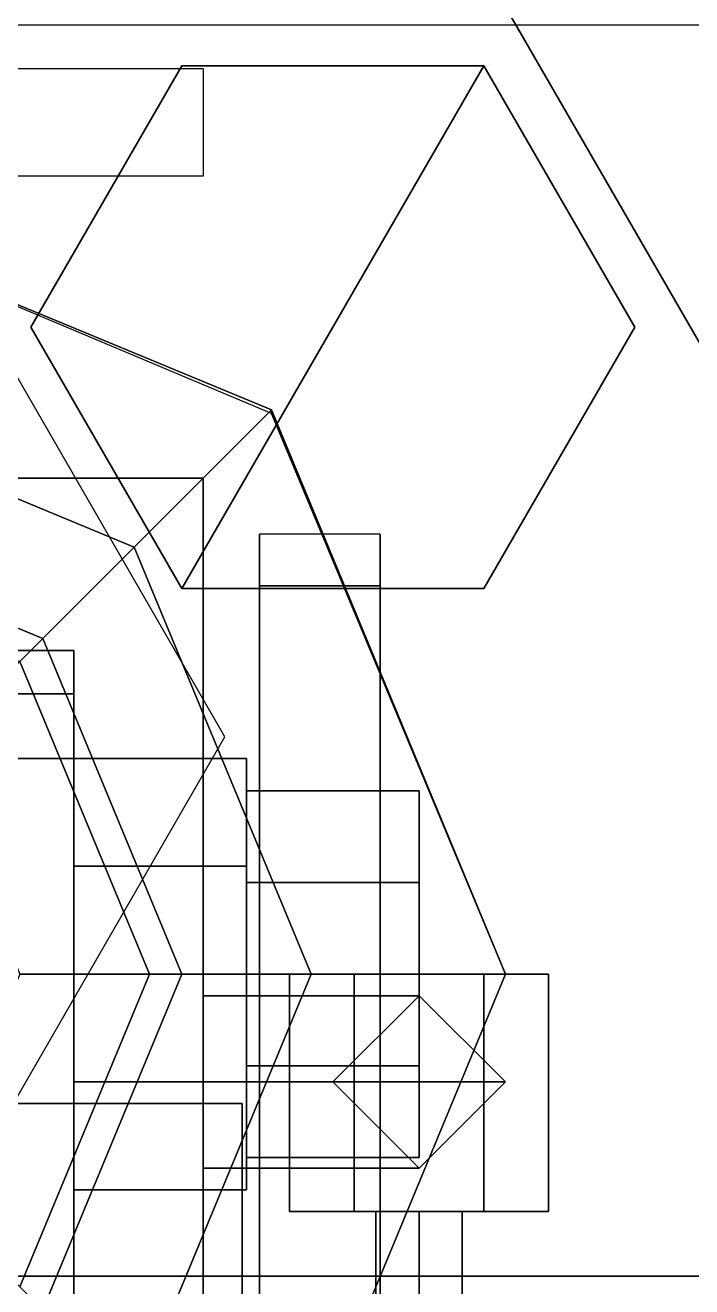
# Model space of a CAD drawing. Header units: millimetres. Extents: x -1.5 to 3, y -8.1 to 12.
# Drawn here: x 0.147 to 0.456, y 4.755 to 5.34 of the extents above; entities that cross this region are included whole.
import ezdxf

# ---------------------------------------------------------------- set-up
doc = ezdxf.new("R2010")
doc.units = ezdxf.units.MM
for name, color, linetype in [('rangefinders', 2, 'Continuous'), ('sleeve', 5, 'Continuous'), ('turret', 2, 'Continuous')]:
    doc.layers.add(name, color=color, linetype=linetype)

msp = doc.modelspace()

# ---------------------------------------------------------------- linework, layer by layer
for points in [[(1.08, 6.75, 16.59), (1.08, -6.75, 16.59), (-1.08, -6.75, 16.59), (-1.08, 6.75, 16.59)], [(1.08, 6.75, 0.89), (1.08, -6.75, 0.89), (-1.08, -6.75, 0.89), (-1.08, 6.75, 0.89)], [(1.08, 6.75, -25.61), (1.08, -6.75, -25.61), (-1.08, -6.75, -25.61), (-1.08, 6.75, -25.61)], [(1.3, 6.1, 17.07), (-1.3, 6.1, 17.07), (-1.3, 2.72, 17.07), (1.3, 2.72, 17.07)], [(1.3, 6.1, -25.13), (-1.3, 6.1, -25.13), (-1.3, 2.72, -25.13), (1.3, 2.72, -25.13)], [(-1, 5.34, 2.19), (-1, 3.59, 2.19), (1, 3.59, 2.19), (1, 5.34, 2.19)], [(0.26163, 5.16, -13.42), (0, 5.27, -13.42), (0, 5.27, -13.38), (0.26163, 5.16163, -13.38)], [(0.26163, 5.16163, -13.38), (0, 5.27, -13.38), (0, 5.18, -13.38), (0.19799, 5.09799, -13.38)], [(0.26163, 5.16, 17.07), (0, 5.27, 17.07), (0, 5.27, 17.28), (0.26163, 5.16163, 17.28)], [(0.26163, 5.16163, 17.28), (0, 5.27, 17.28), (0, 5.18, 17.28), (0.19799, 5.09799, 17.28)], [(0.19799, 5.09799, -13.38), (0, 5.18, -13.38), (0, 5.12, -13.24), (0.15556, 5.05556, -13.24)], [(0.19799, 5.09799, 17.28), (0, 5.18, 17.28), (0, 5.12, 17.42), (0.15556, 5.05556, 17.42)], [(0.37, 4.9, -13.38), (0.26163, 5.16163, -13.38), (0.19799, 5.09799, -13.38), (0.28, 4.9, -13.38)], [(0.37, 4.9, 17.28), (0.26163, 5.16163, 17.28), (0.19799, 5.09799, 17.28), (0.28, 4.9, 17.28)], [(0.37, 4.9, -13.42), (0.26163, 5.16, -13.42), (0.26163, 5.16163, -13.38), (0.37, 4.9, -13.38)], [(0.37, 4.9, 17.07), (0.26163, 5.16, 17.07), (0.26163, 5.16163, 17.28), (0.37, 4.9, 17.28)], [(0, 5.105, -13.17), (0.14496, 5.04496, -13.17), (0.15556, 5.05556, -13.24), (0, 5.12, -13.24)], [(0, 5.105, 17.49), (0.14496, 5.04496, 17.49), (0.15556, 5.05556, 17.42), (0, 5.12, 17.42)], [(0.28, 4.9, -13.38), (0.19799, 5.09799, -13.38), (0.15556, 5.05556, -13.24), (0.22, 4.9, -13.24)], [(0.28, 4.9, 17.28), (0.19799, 5.09799, 17.28), (0.15556, 5.05556, 17.42), (0.22, 4.9, 17.42)], [(0.14496, 5.04496, -13.17), (0.205, 4.9, -13.17), (0.22, 4.9, -13.24), (0.15556, 5.05556, -13.24)], [(0.14496, 5.04496, 17.49), (0.205, 4.9, 17.49), (0.22, 4.9, 17.42), (0.15556, 5.05556, 17.42)], [(0.10253, 5.00253, -12.59), (0.145, 4.9, -12.59), (0.205, 4.9, -13.17), (0.14496, 5.04496, -13.17)], [(0.10253, 5.00253, 18.07), (0.145, 4.9, 18.07), (0.205, 4.9, 17.49), (0.14496, 5.04496, 17.49)], [(0.145, 4.9, -12.59), (0.10253, 4.79747, -12.59), (0.14496, 4.75504, -13.17), (0.205, 4.9, -13.17)], [(0.145, 4.9, 18.07), (0.10253, 4.79747, 18.07), (0.14496, 4.75504, 17.49), (0.205, 4.9, 17.49)], [(0.205, 4.9, -13.17), (0.14496, 4.75504, -13.17), (0.15556, 4.74444, -13.24), (0.22, 4.9, -13.24)], [(0.205, 4.9, 17.49), (0.14496, 4.75504, 17.49), (0.15556, 4.74444, 17.42), (0.22, 4.9, 17.42)], [(0.19799, 4.70201, -13.38), (0.28, 4.9, -13.38), (0.22, 4.9, -13.24), (0.15556, 4.74444, -13.24)], [(0.19799, 4.70201, 17.28), (0.28, 4.9, 17.28), (0.22, 4.9, 17.42), (0.15556, 4.74444, 17.42)], [(0.26163, 4.63837, -13.38), (0.37, 4.9, -13.38), (0.28, 4.9, -13.38), (0.19799, 4.70201, -13.38)], [(0.26163, 4.63837, 17.28), (0.37, 4.9, 17.28), (0.28, 4.9, 17.28), (0.19799, 4.70201, 17.28)], [(0.26163, 4.63837, -13.42), (0.37, 4.9, -13.42), (0.37, 4.9, -13.38), (0.26163, 4.63837, -13.38)], [(0.26163, 4.63837, 17.07), (0.37, 4.9, 17.07), (0.37, 4.9, 17.28), (0.26163, 4.63837, 17.28)]]:
    msp.add_3dface(points)
at = {"layer": 'rangefinders'}
for points in [[(-0.21, 5.32, 3.38), (0.23, 5.32, 3.38), (0.23, 5.27, 3.1), (-0.21, 5.27, 3.1)], [(0.125, 4.81081, 2.88), (0.24, 5.01, 2.88), (0.125, 5.20919, 2.88), (-0.105, 4.81081, 2.88)]]:
    msp.add_3dface(points, dxfattribs=at)
at = {"layer": 'sleeve'}
for points in [[(0.248, 4.84, -23.306), (0.248, 4.84, -23.762), (-0.248, 4.84, -23.762), (-0.248, 4.84, -23.306)], [(-0.248, 4.224, -23.762), (-0.248, 4.84, -23.762), (0.248, 4.84, -23.762), (0.248, 4.224, -23.762)], [(0.248, 4.224, -23.306), (0.248, 4.84, -23.306), (-0.248, 4.84, -23.306), (-0.248, 4.224, -23.306)], [(0.248, 4.224, -23.762), (0.248, 4.84, -23.762), (0.248, 4.84, -23.306), (0.248, 4.224, -23.306)]]:
    msp.add_3dface(points, dxfattribs=at)
at = {"layer": 'turret'}
for points in [[(-1.024, 4.76, -24.97), (-0.832, 5.704, -24.97), (0.832, 5.704, -24.97), (1.024, 4.76, -24.97)], [(1.024, 4.76, -24.97), (0.832, 5.704, -24.97), (-0.832, 5.704, -24.97), (-1.024, 4.76, -24.97)], [(0.136, 4.76, -23.114), (0.136, 5.704, -23.93), (0.832, 5.704, -23.93), (1.024, 4.76, -23.114)], [(1.024, 4.76, -23.114), (0.832, 5.704, -23.93), (0.136, 5.704, -23.93), (0.136, 4.76, -23.114)], [(0.71, 4.76, -25.13), (0.355, 5.37488, -25.13), (0.355, 5.37488, -24.97), (0.71, 4.76, -24.97)], [(0.22, 5.32124, -12.67), (0.15, 5.2, -12.67), (0.15, 5.2, -12.63), (0.22, 5.32124, -12.63)], [(0.22, 5.07876, -12.63), (0.36, 5.32124, -12.63), (0.22, 5.32124, -12.63), (0.15, 5.2, -12.63)], [(0.36, 5.32124, -12.67), (0.22, 5.07876, -12.67), (0.15, 5.2, -12.67), (0.22, 5.32124, -12.67)], [(0.22, 5.32124, 17.99), (0.15, 5.2, 17.99), (0.15, 5.2, 18.03), (0.22, 5.32124, 18.03)], [(0.22, 5.07876, 18.03), (0.36, 5.32124, 18.03), (0.22, 5.32124, 18.03), (0.15, 5.2, 18.03)], [(0.36, 5.32124, 17.99), (0.22, 5.07876, 17.99), (0.15, 5.2, 17.99), (0.22, 5.32124, 17.99)], [(0.36, 5.32124, -12.67), (0.22, 5.32124, -12.67), (0.22, 5.32124, -12.63), (0.36, 5.32124, -12.63)], [(0.36, 5.07876, -12.63), (0.43, 5.2, -12.63), (0.36, 5.32124, -12.63), (0.22, 5.07876, -12.63)], [(0.43, 5.2, -12.67), (0.36, 5.07876, -12.67), (0.22, 5.07876, -12.67), (0.36, 5.32124, -12.67)], [(0.36, 5.32124, 17.99), (0.22, 5.32124, 17.99), (0.22, 5.32124, 18.03), (0.36, 5.32124, 18.03)], [(0.36, 5.07876, 18.03), (0.43, 5.2, 18.03), (0.36, 5.32124, 18.03), (0.22, 5.07876, 18.03)], [(0.43, 5.2, 17.99), (0.36, 5.07876, 17.99), (0.22, 5.07876, 17.99), (0.36, 5.32124, 17.99)], [(0.43, 5.2, -12.67), (0.36, 5.32124, -12.67), (0.36, 5.32124, -12.63), (0.43, 5.2, -12.63)], [(0.43, 5.2, 17.99), (0.36, 5.32124, 17.99), (0.36, 5.32124, 18.03), (0.43, 5.2, 18.03)], [(0.15, 5.2, -12.67), (0.22, 5.07876, -12.67), (0.22, 5.07876, -12.63), (0.15, 5.2, -12.63)], [(0.15, 5.2, 17.99), (0.22, 5.07876, 17.99), (0.22, 5.07876, 18.03), (0.15, 5.2, 18.03)], [(0.36, 5.07876, -12.67), (0.43, 5.2, -12.67), (0.43, 5.2, -12.63), (0.36, 5.07876, -12.63)], [(0.36, 5.07876, 17.99), (0.43, 5.2, 17.99), (0.43, 5.2, 18.03), (0.36, 5.07876, 18.03)], [(0.23, 5.13, -13.08), (0.08, 5.13, -13.08), (0.08, 5.13, -12.49), (0.23, 5.13, -12.49)], [(0.23, 4.67, -13.08), (0.08, 4.67, -13.08), (0.08, 5.13, -13.08), (0.23, 5.13, -13.08)], [(0.23, 5.13, -12.49), (0.08, 5.13, -12.49), (0.08, 4.67, -12.49), (0.23, 4.67, -12.49)], [(0.23, 5.13, 18.17), (0.08, 5.13, 18.17), (0.08, 4.67, 18.17), (0.23, 4.67, 18.17)], [(0.23, 5.13, 17.58), (0.08, 5.13, 17.58), (0.08, 5.13, 18.17), (0.23, 5.13, 18.17)], [(0.23, 4.67, 17.58), (0.08, 4.67, 17.58), (0.08, 5.13, 17.58), (0.23, 5.13, 17.58)], [(0.23, 4.67, -12.49), (0.23, 4.67, -13.08), (0.23, 5.13, -13.08), (0.23, 5.13, -12.49)], [(0.23, 4.67, 18.17), (0.23, 4.67, 17.58), (0.23, 5.13, 17.58), (0.23, 5.13, 18.17)], [(0.312, 5.08, -24.194), (0.312, 5.104, -24.97), (0.256, 5.104, -24.97), (0.256, 5.08, -24.194)], [(0.256, 5.08, -24.194), (0.256, 5.104, -24.97), (0.256, 4.184, -24.97), (0.256, 4.664, -24.018)], [(0.312, 4.184, -24.97), (0.312, 5.104, -24.97), (0.312, 5.08, -24.194), (0.312, 4.664, -24.018)], [(0.22, 5.07876, -12.67), (0.36, 5.07876, -12.67), (0.36, 5.07876, -12.63), (0.22, 5.07876, -12.63)], [(0.22, 5.07876, 17.99), (0.36, 5.07876, 17.99), (0.36, 5.07876, 18.03), (0.22, 5.07876, 18.03)], [(0.256, 4.712, -23.498), (0.256, 5.08, -23.922), (0.256, 4.664, -23.922), (0.256, 4.48, -23.498)], [(0.312, 4.712, -23.498), (0.312, 5.08, -23.922), (0.256, 5.08, -23.922), (0.256, 4.712, -23.498)], [(0.312, 5.08, -23.922), (0.312, 5.08, -24.194), (0.256, 5.08, -24.194), (0.256, 5.08, -23.922)], [(0.256, 5.08, -23.922), (0.256, 5.08, -24.194), (0.256, 4.664, -24.018), (0.256, 4.664, -23.922)], [(0.312, 4.664, -23.922), (0.312, 5.08, -23.922), (0.312, 4.712, -23.498), (0.312, 4.48, -23.498)], [(0.312, 4.664, -24.018), (0.312, 5.08, -24.194), (0.312, 5.08, -23.922), (0.312, 4.664, -23.922)], [(0.17, 5.05, -12.23), (0.17, 5.05, -12.38), (0.12, 5.05, -12.38), (0.12, 5.05, -12.23)], [(0.17, 5.03, -12.19), (0.17, 5.05, -12.23), (0.12, 5.05, -12.23), (0.12, 5.03, -12.19)], [(0.17, 5.05, 18.43), (0.17, 5.05, 18.28), (0.12, 5.05, 18.28), (0.12, 5.05, 18.43)], [(0.17, 5.03, 18.47), (0.17, 5.05, 18.43), (0.12, 5.05, 18.43), (0.12, 5.03, 18.47)], [(0.17, 4.74, -12.33), (0.17, 4.75, -12.38), (0.17, 5.05, -12.38), (0.17, 5.05, -12.23)], [(0.17, 4.71, -12.26), (0.17, 4.74, -12.33), (0.17, 5.05, -12.23), (0.17, 5.03, -12.19)], [(0.17, 4.71, 18.4), (0.17, 4.74, 18.33), (0.17, 5.05, 18.43), (0.17, 5.03, 18.47)], [(0.17, 4.74, 18.33), (0.17, 4.75, 18.28), (0.17, 5.05, 18.28), (0.17, 5.05, 18.43)], [(0.17, 5, -12.16), (0.17, 5.03, -12.19), (0.12, 5.03, -12.19), (0.12, 5, -12.16)], [(0.17, 5, 18.5), (0.17, 5.03, 18.47), (0.12, 5.03, 18.47), (0.12, 5, 18.5)], [(0.17, 4.66, -12.21), (0.17, 4.71, -12.26), (0.17, 5.03, -12.19), (0.17, 5, -12.16)], [(0.17, 4.66, 18.45), (0.17, 4.71, 18.4), (0.17, 5.03, 18.47), (0.17, 5, 18.5)], [(0.17, 4.71, -12.05), (0.17, 5, -12.16), (0.12, 5, -12.16), (0.12, 4.71, -12.05)], [(0.17, 4.71, 18.61), (0.17, 5, 18.5), (0.12, 5, 18.5), (0.12, 4.71, 18.61)], [(0.17, 4.61, -12.18), (0.17, 4.66, -12.21), (0.17, 5, -12.16), (0.17, 4.71, -12.05)], [(0.17, 5, -12.25), (0.17, 4.95, -12.1634), (0.25, 4.95, -12.1634), (0.25, 5, -12.25)], [(0.17, 4.95, -12.3366), (0.17, 5, -12.25), (0.25, 5, -12.25), (0.25, 4.95, -12.3366)], [(0.17, 4.95, 18.3234), (0.17, 5, 18.41), (0.25, 5, 18.41), (0.25, 4.95, 18.3234)], [(0.17, 4.61, 18.48), (0.17, 4.66, 18.45), (0.17, 5, 18.5), (0.17, 4.71, 18.61)], [(0.17, 5, 18.41), (0.17, 4.95, 18.4966), (0.25, 4.95, 18.4966), (0.25, 5, 18.41)], [(0.25, 5, -12.25), (0.25, 4.95, -12.1634), (0.25, 4.9425, -12.17639), (0.25, 4.985, -12.25)], [(0.25, 4.95, -12.3366), (0.25, 5, -12.25), (0.25, 4.985, -12.25), (0.25, 4.9425, -12.32361)], [(0.25, 4.95, 18.3234), (0.25, 5, 18.41), (0.25, 4.985, 18.41), (0.25, 4.9425, 18.33639)], [(0.25, 5, 18.41), (0.25, 4.95, 18.4966), (0.25, 4.9425, 18.48361), (0.25, 4.985, 18.41)], [(0.25, 4.985, -12.25), (0.25, 4.9425, -12.17639), (0.33, 4.9425, -12.17639), (0.33, 4.985, -12.25)], [(0.25, 4.9425, -12.32361), (0.25, 4.985, -12.25), (0.33, 4.985, -12.25), (0.33, 4.9425, -12.32361)], [(0.25, 4.9425, 18.33639), (0.25, 4.985, 18.41), (0.33, 4.985, 18.41), (0.33, 4.9425, 18.33639)], [(0.25, 4.985, 18.41), (0.25, 4.9425, 18.48361), (0.33, 4.9425, 18.48361), (0.33, 4.985, 18.41)], [(0.33, 4.815, -12.25), (0.33, 4.985, -12.25), (0.33, 4.9425, -12.17639), (0.33, 4.8575, -12.17639)], [(0.33, 4.8575, -12.32361), (0.33, 4.9425, -12.32361), (0.33, 4.985, -12.25), (0.33, 4.815, -12.25)], [(0.33, 4.8575, 18.33639), (0.33, 4.9425, 18.33639), (0.33, 4.985, 18.41), (0.33, 4.815, 18.41)], [(0.33, 4.815, 18.41), (0.33, 4.985, 18.41), (0.33, 4.9425, 18.48361), (0.33, 4.8575, 18.48361)], [(0.17, 4.95, -12.1634), (0.17, 4.85, -12.1634), (0.25, 4.85, -12.1634), (0.25, 4.95, -12.1634)], [(0.17, 4.85, -12.3366), (0.17, 4.95, -12.3366), (0.25, 4.95, -12.3366), (0.25, 4.85, -12.3366)], [(0.17, 4.85, 18.3234), (0.17, 4.95, 18.3234), (0.25, 4.95, 18.3234), (0.25, 4.85, 18.3234)], [(0.17, 4.95, 18.4966), (0.17, 4.85, 18.4966), (0.25, 4.85, 18.4966), (0.25, 4.95, 18.4966)], [(0.25, 4.95, -12.1634), (0.25, 4.85, -12.1634), (0.25, 4.8575, -12.17639), (0.25, 4.9425, -12.17639)], [(0.25, 4.85, -12.3366), (0.25, 4.95, -12.3366), (0.25, 4.9425, -12.32361), (0.25, 4.8575, -12.32361)], [(0.25, 4.85, 18.3234), (0.25, 4.95, 18.3234), (0.25, 4.9425, 18.33639), (0.25, 4.8575, 18.33639)], [(0.25, 4.95, 18.4966), (0.25, 4.85, 18.4966), (0.25, 4.8575, 18.48361), (0.25, 4.9425, 18.48361)], [(0.25, 4.9425, -12.17639), (0.25, 4.8575, -12.17639), (0.33, 4.8575, -12.17639), (0.33, 4.9425, -12.17639)], [(0.25, 4.8575, -12.32361), (0.25, 4.9425, -12.32361), (0.33, 4.9425, -12.32361), (0.33, 4.8575, -12.32361)], [(0.25, 4.8575, 18.33639), (0.25, 4.9425, 18.33639), (0.33, 4.9425, 18.33639), (0.33, 4.8575, 18.33639)], [(0.25, 4.9425, 18.48361), (0.25, 4.8575, 18.48361), (0.33, 4.8575, 18.48361), (0.33, 4.9425, 18.48361)], [(0.3, 4.9, -12.41804), (0.27, 4.9, -12.47), (0.27, 4.79, -12.47), (0.3, 4.79, -12.41804)], [(0.27, 4.9, -12.47), (0.3, 4.9, -12.52196), (0.3, 4.79, -12.52196), (0.27, 4.79, -12.47)], [(0.27, 4.9, -12.47), (0.39, 4.9, -12.47), (0.36, 4.9, -12.52196), (0.3, 4.9, -12.52196)], [(0.3, 4.9, -12.41804), (0.36, 4.9, -12.41804), (0.39, 4.9, -12.47), (0.27, 4.9, -12.47)], [(0.27, 4.9, 18.19), (0.39, 4.9, 18.19), (0.36, 4.9, 18.13804), (0.3, 4.9, 18.13804)], [(0.3, 4.9, 18.24196), (0.36, 4.9, 18.24196), (0.39, 4.9, 18.19), (0.27, 4.9, 18.19)], [(0.3, 4.9, 18.24196), (0.27, 4.9, 18.19), (0.27, 4.79, 18.19), (0.3, 4.79, 18.24196)], [(0.27, 4.9, 18.19), (0.3, 4.9, 18.13804), (0.3, 4.79, 18.13804), (0.27, 4.79, 18.19)], [(0.36, 4.9, -12.41804), (0.3, 4.9, -12.41804), (0.3, 4.79, -12.41804), (0.36, 4.79, -12.41804)], [(0.3, 4.9, -12.52196), (0.36, 4.9, -12.52196), (0.36, 4.79, -12.52196), (0.3, 4.79, -12.52196)], [(0.36, 4.9, 18.24196), (0.3, 4.9, 18.24196), (0.3, 4.79, 18.24196), (0.36, 4.79, 18.24196)], [(0.3, 4.9, 18.13804), (0.36, 4.9, 18.13804), (0.36, 4.79, 18.13804), (0.3, 4.79, 18.13804)], [(0.39, 4.9, -12.47), (0.36, 4.9, -12.41804), (0.36, 4.79, -12.41804), (0.39, 4.79, -12.47)], [(0.36, 4.9, -12.52196), (0.39, 4.9, -12.47), (0.39, 4.79, -12.47), (0.36, 4.79, -12.52196)], [(0.39, 4.9, 18.19), (0.36, 4.9, 18.24196), (0.36, 4.79, 18.24196), (0.39, 4.79, 18.19)], [(0.36, 4.9, 18.13804), (0.39, 4.9, 18.19), (0.39, 4.79, 18.19), (0.36, 4.79, 18.13804)], [(0.33, 4.89, -12.63), (0.37, 4.85, -12.67), (0.23, 4.85, -12.67), (0.23, 4.89, -12.63)], [(0.29, 4.85, -12.59), (0.33, 4.89, -12.63), (0.23, 4.89, -12.63), (0.23, 4.85, -12.59)], [(0.29, 4.85, 18.07), (0.33, 4.89, 18.03), (0.23, 4.89, 18.03), (0.23, 4.85, 18.07)], [(0.33, 4.89, 18.03), (0.37, 4.85, 17.99), (0.23, 4.85, 17.99), (0.23, 4.89, 18.03)], [(0.33, 4.89, -12.63), (0.29, 4.85, -12.59), (0.29, 4.85, -12.5), (0.33, 4.89, -12.5)], [(0.33, 4.89, 18.03), (0.29, 4.85, 18.07), (0.29, 4.85, 18.16), (0.33, 4.89, 18.16)], [(0.37, 4.85, -12.67), (0.33, 4.89, -12.63), (0.33, 4.89, -12.5), (0.37, 4.85, -12.5)], [(0.37, 4.85, 17.99), (0.33, 4.89, 18.03), (0.33, 4.89, 18.16), (0.37, 4.85, 18.16)], [(0.25, 4.8, -12.25), (0.25, 4.85, -12.3366), (0.25, 4.8575, -12.32361), (0.25, 4.815, -12.25)], [(0.25, 4.85, -12.1634), (0.25, 4.8, -12.25), (0.25, 4.815, -12.25), (0.25, 4.8575, -12.17639)], [(0.25, 4.8575, -12.17639), (0.25, 4.815, -12.25), (0.33, 4.815, -12.25), (0.33, 4.8575, -12.17639)], [(0.25, 4.815, -12.25), (0.25, 4.8575, -12.32361), (0.33, 4.8575, -12.32361), (0.33, 4.815, -12.25)], [(0.25, 4.815, 18.41), (0.25, 4.8575, 18.33639), (0.33, 4.8575, 18.33639), (0.33, 4.815, 18.41)], [(0.25, 4.8, 18.41), (0.25, 4.85, 18.3234), (0.25, 4.8575, 18.33639), (0.25, 4.815, 18.41)], [(0.25, 4.8575, 18.48361), (0.25, 4.815, 18.41), (0.33, 4.815, 18.41), (0.33, 4.8575, 18.48361)], [(0.25, 4.85, 18.4966), (0.25, 4.8, 18.41), (0.25, 4.815, 18.41), (0.25, 4.8575, 18.48361)], [(0.17, 4.85, -12.1634), (0.17, 4.8, -12.25), (0.25, 4.8, -12.25), (0.25, 4.85, -12.1634)], [(0.17, 4.8, -12.25), (0.17, 4.85, -12.3366), (0.25, 4.85, -12.3366), (0.25, 4.8, -12.25)], [(0.17, 4.8, 18.41), (0.17, 4.85, 18.3234), (0.25, 4.85, 18.3234), (0.25, 4.8, 18.41)], [(0.17, 4.85, 18.4966), (0.17, 4.8, 18.41), (0.25, 4.8, 18.41), (0.25, 4.85, 18.4966)], [(0.37, 4.85, -12.67), (0.33, 4.81, -12.63), (0.23, 4.81, -12.63), (0.23, 4.85, -12.67)], [(0.33, 4.81, -12.63), (0.29, 4.85, -12.59), (0.23, 4.85, -12.59), (0.23, 4.81, -12.63)], [(0.33, 4.81, 18.03), (0.29, 4.85, 18.07), (0.23, 4.85, 18.07), (0.23, 4.81, 18.03)], [(0.37, 4.85, 17.99), (0.33, 4.81, 18.03), (0.23, 4.81, 18.03), (0.23, 4.85, 17.99)], [(0.29, 4.85, -12.59), (0.33, 4.81, -12.63), (0.33, 4.81, -12.5), (0.29, 4.85, -12.5)], [(0.29, 4.85, 18.07), (0.33, 4.81, 18.03), (0.33, 4.81, 18.16), (0.29, 4.85, 18.16)], [(0.33, 4.81, -12.63), (0.37, 4.85, -12.67), (0.37, 4.85, -12.5), (0.33, 4.81, -12.5)], [(0.33, 4.81, 18.03), (0.37, 4.85, 17.99), (0.37, 4.85, 18.16), (0.33, 4.81, 18.16)], [(0.36, 4.79, -12.41804), (0.3, 4.79, -12.41804), (0.27, 4.79, -12.47), (0.39, 4.79, -12.47)], [(0.39, 4.79, -12.47), (0.27, 4.79, -12.47), (0.3, 4.79, -12.52196), (0.36, 4.79, -12.52196)], [(0.39, 4.79, 18.19), (0.27, 4.79, 18.19), (0.3, 4.79, 18.13804), (0.36, 4.79, 18.13804)], [(0.36, 4.79, 18.24196), (0.3, 4.79, 18.24196), (0.27, 4.79, 18.19), (0.39, 4.79, 18.19)], [(0.33, 4.79, -12.45), (0.31, 4.79, -12.47), (0.31, 4.72, -12.47), (0.33, 4.72, -12.45)], [(0.31, 4.79, -12.47), (0.33, 4.79, -12.49), (0.33, 4.72, -12.49), (0.31, 4.72, -12.47)], [(0.33, 4.79, 18.21), (0.31, 4.79, 18.19), (0.31, 4.72, 18.19), (0.33, 4.72, 18.21)], [(0.31, 4.79, 18.19), (0.33, 4.79, 18.17), (0.33, 4.72, 18.17), (0.31, 4.72, 18.19)], [(0.35, 4.79, -12.47), (0.33, 4.79, -12.45), (0.33, 4.72, -12.45), (0.35, 4.72, -12.47)], [(0.33, 4.79, -12.49), (0.35, 4.79, -12.47), (0.35, 4.72, -12.47), (0.33, 4.72, -12.49)], [(0.35, 4.79, 18.19), (0.33, 4.79, 18.21), (0.33, 4.72, 18.21), (0.35, 4.72, 18.19)], [(0.33, 4.79, 18.17), (0.35, 4.79, 18.19), (0.35, 4.72, 18.19), (0.33, 4.72, 18.17)], [(-1.024, 3.792, -24.97), (-1.024, 4.76, -24.97), (1.024, 4.76, -24.97), (1.024, 3.792, -24.97)], [(1.024, 3.792, -24.97), (1.024, 4.76, -24.97), (-1.024, 4.76, -24.97), (-1.024, 3.792, -24.97)], [(1.024, 4.52, -23.08597), (1.024, 4.76, -23.114), (0.136, 4.76, -23.114), (0.136, 4.52, -23.08597)], [(0.136, 4.52, -23.08597), (0.136, 4.76, -23.114), (1.024, 4.76, -23.114), (1.024, 4.52, -23.08597)], [(0.355, 4.14512, -25.13), (0.71, 4.76, -25.13), (0.71, 4.76, -24.97), (0.355, 4.14512, -24.97)]]:
    msp.add_3dface(points, dxfattribs=at)

doc.saveas('drawing.dxf')
